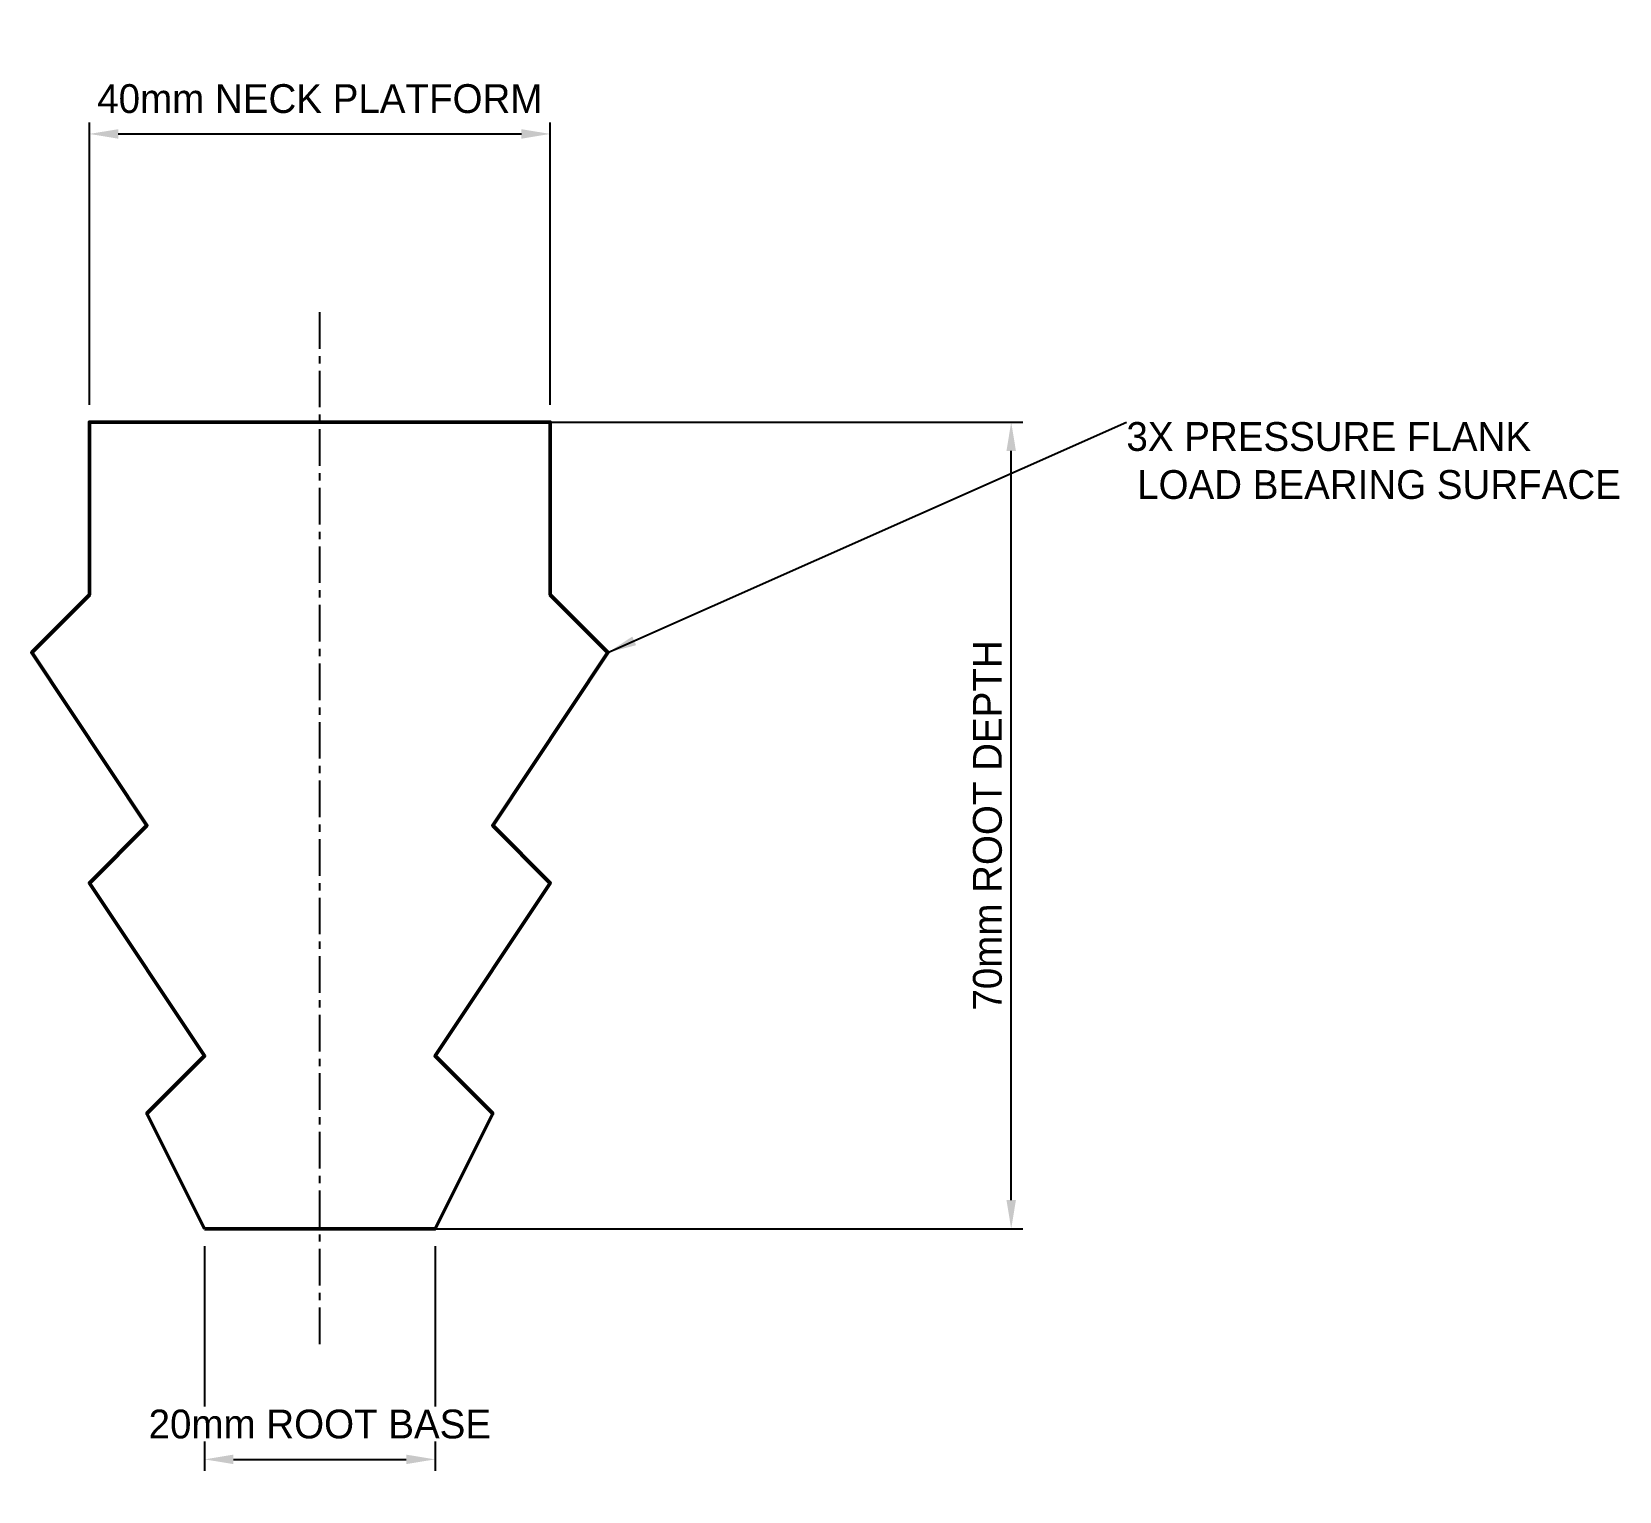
# Model space of a CAD drawing. Header units: metres. Extents: x -25 to 113, y -73 to 54.
import ezdxf

# ---------------------------------------------------------------- set-up
doc = ezdxf.new("R2010")
doc.units = ezdxf.units.M
doc.linetypes.add('CENTER', pattern=[5.08, 3.175, -0.635, 0.635, -0.635])
for name, color, linetype, lineweight in [('CENTERLINES', 7, 'CENTER', 25), ('DIMENSIONS', 7, 'Continuous', 25), ('GEOMETRY', 7, 'Continuous', 50)]:
    doc.layers.add(name, color=color, linetype=linetype, lineweight=lineweight)
doc.dimstyles.new('ENGINEERING_STYLE', dxfattribs={"dimtxt": 2.5, "dimasz": 2.5, "dimexe": 1, "dimexo": 1.5, "dimgap": 0.8, "dimtad": 1, "dimcen": 2.5, "dimazin": 3, "dimtfac": 1, "dimtmove": 0, "dimatfit": 3, "dimtfill": 1})

msp = doc.modelspace()

# ---------------------------------------------------------------- linework, layer by layer
at = {"layer": 'CENTERLINES'}
msp.add_line((0, -60), (0, 30), dxfattribs=at)
at = {"layer": 'GEOMETRY'}
msp.add_lwpolyline([(-10, -50), (10, -50), (15, -40), (10, -35), (20, -20), (15, -15), (25, 0), (20, 5), (20, 20), (-20, 20), (-20, 5), (-25, 0), (-15, -15), (-20, -20), (-10, -35), (-15, -40)], close=True, dxfattribs=at)

# ---------------------------------------------------------------- texts
at = {"layer": 'DIMENSIONS', "insert": (70, 20), "char_height": 2.5, "attachment_point": 1}
msp.add_mtext('3X PRESSURE FLANK\\P LOAD BEARING SURFACE', dxfattribs=at)

# ---------------------------------------------------------------- next in the draw order: dimensions: what is measured, and where the dimension line sits
at = {"layer": 'DIMENSIONS'}
msp.add_linear_dim(base=(-10, -70), p1=(-10, -50), p2=(10, -50), text='20mm ROOT BASE', dimstyle='ENGINEERING_STYLE', dxfattribs=at).render()

# ---------------------------------------------------------------- next in the draw order: dimensions: what is measured, and where the dimension line sits
msp.add_linear_dim(base=(60, -50), p1=(0, -50), p2=(0, 20), angle=90, text='70mm ROOT DEPTH', dimstyle='ENGINEERING_STYLE', dxfattribs=at).render()

# ---------------------------------------------------------------- next in the draw order: dimensions: what is measured, and where the dimension line sits
msp.add_linear_dim(base=(-20, 45), p1=(-20, 20), p2=(20, 20), text='40mm NECK PLATFORM', dimstyle='ENGINEERING_STYLE', dxfattribs=at).render()

# ---------------------------------------------------------------- next in the draw order: leaders
msp.add_leader([(25, 0), (70, 20)], dimstyle='ENGINEERING_STYLE', dxfattribs=at)

doc.saveas('drawing.dxf')
